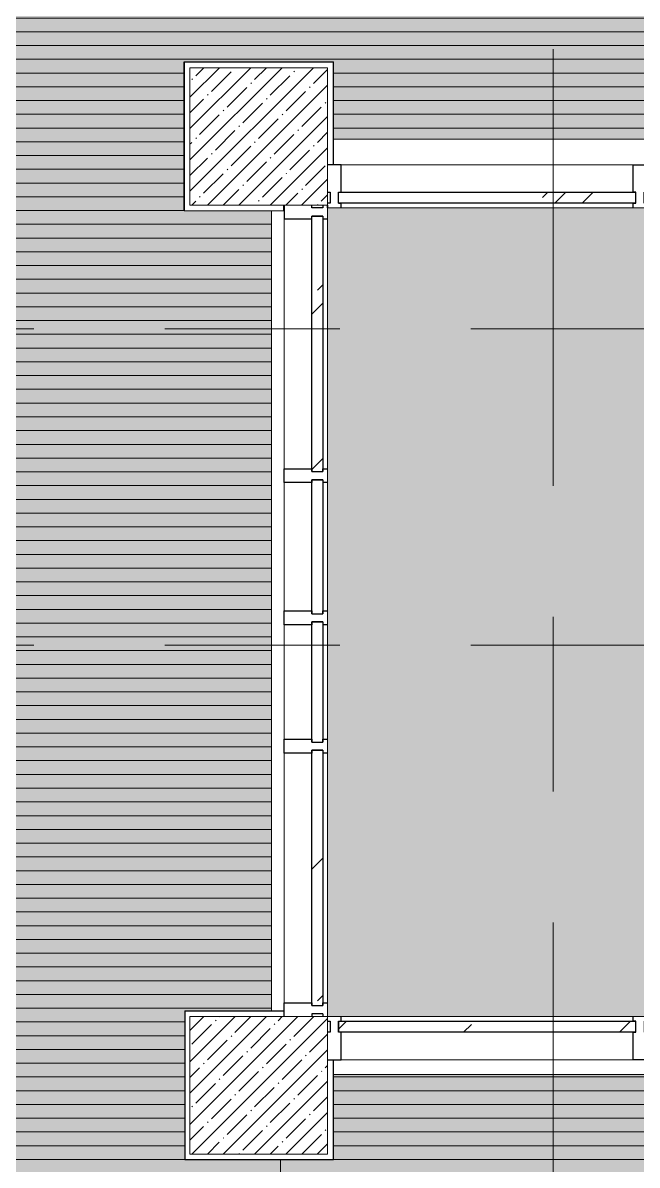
# Model space of a CAD drawing. Header units: millimetres. Extents: x 35224 to 234359, y -8553 to 29000.
# Drawn here: x 72933 to 75164, y 15110 to 19263 of the extents above; entities that cross this region are included whole.
import ezdxf

# ---------------------------------------------------------------- set-up
doc = ezdxf.new("R2010")
doc.units = ezdxf.units.MM
doc.linetypes.add('ADSK_Штрих_ш2 п1', pattern=[300, 200, -100])
doc.linetypes.add('Осевая', pattern=[3175, 635, -476.25, 1587.5, -476.25])
doc.layers.add('A-CLNG-1', color=7, linetype='Continuous', lineweight=9, true_color=0xc0c0c0)
doc.layers.add('A-DETL-GENF-1', color=7, linetype='Continuous', lineweight=9, true_color=0xfafafa)
for name, color, linetype, lineweight in [('A-CLNG-PATT', 7, 'Continuous', 9), ('A-DETL', 7, 'Continuous', 9), ('A-DETL-1', 7, 'ADSK_Штрих_ш2 п1', 9), ('A-GLAZ-CURT', 7, 'Continuous', 9), ('A-GLAZ-CURT-1', 7, 'Continuous', 25), ('A-GLAZ-CWMG', 7, 'Continuous', 9), ('A-GLAZ-CWMG-1', 7, 'Continuous', 25), ('I-WALL', 7, 'Continuous', 9), ('S-COLS', 7, 'Continuous', 9), ('Оси-2', 7, 'Осевая', 9)]:
    doc.layers.add(name, color=color, linetype=linetype, lineweight=lineweight)
doc.layers.add('A-CLNG-PATT-1', color=7, linetype='Continuous', lineweight=9, transparency=1)

# ---------------------------------------------------------------- blocks, each defined once
blk = doc.blocks.new('BSC_Колонна _Прямоугольная - 500х500-V23-План расстановки осветительного оборудования 3 этажа в осях 12-23')
at = {"layer": 'S-COLS'}
h = blk.add_hatch(dxfattribs=at)
h.set_pattern_fill('FP_18', color=256, style=0, pattern_type=2)
h.set_pattern_definition([(45, (-73790, -15400), (-57.02463, 57.02463), []), (45, (-73732.975, -15400), (-57.02463, 57.02463), [100.806, -20.161, 3.353, -16.808])])
h.paths.add_polyline_path([(-250, -250), (250, -250), (250, 250), (-250, 250), (-250, -121.4)])
for p, q in [((250, 250), (-250, 250)), ((-250, 250), (-250, -250)), ((250, -250), (250, 250)), ((-250, -250), (250, -250))]:
    blk.add_line(p, q, dxfattribs=at)
blk = doc.blocks.new('Системная панель - Стекло - 40мм-V25-План расстановки осветительного оборудования 3 этажа в осях 12-23')
at = {"layer": 'A-GLAZ-CURT'}
h = blk.add_hatch(dxfattribs=at)
h.set_pattern_fill('FP_20', color=256, style=0, pattern_type=2)
h.set_pattern_definition([(135, (17995.83, -74123), (-282.8427, -282.8427), [200, -600]), (135, (18095.83, -74323), (-282.8427, -282.8427), [600, -200]), (135, (18195.83, -73923), (-282.8427, -282.8427), [200, -600])])
h.paths.add_polyline_path([(464.2, 0), (-464.2, 0), (-464.2, -40), (464.2, -40)])
at = {"layer": 'A-GLAZ-CURT-1'}
for p, q in [((-464.2, 0), (464.2, 0)), ((-464.2, -40), (-464.2, 0)), ((464.2, -40), (-464.2, -40)), ((464.2, -40), (464.2, 0))]:
    blk.add_line(p, q, dxfattribs=at)
blk = doc.blocks.new('Системная панель - Стекло - 40мм-V26-План расстановки осветительного оборудования 3 этажа в осях 12-23')
at = {"layer": 'A-GLAZ-CURT-1'}
for p, q in [((-243.3, 0), (243.3, 0)), ((-243.3, -40), (-243.3, 0)), ((243.3, -40), (-243.3, -40)), ((243.3, -40), (243.3, 0))]:
    blk.add_line(p, q, dxfattribs=at)
blk = doc.blocks.new('Прямоугольный импост - Импост структурный с накладкой - 160мм Темный-31239203-План расстановки осветительного оборудования 3 этажа в осях 12-23')
at = {"layer": 'A-GLAZ-CWMG-1'}
for p, q in [((0, 140), (-50, 140)), ((-50, 140), (-50, 40)), ((-50, 40), (-40, 40)), ((-40, 0), (-50, 0)), ((-50, 0), (-50, -17)), ((-40, 40), (-40, 0)), ((-10, 0), (-10, 40)), ((-10, 40), (0, 40)), ((-10, 0), (0, 0))]:
    blk.add_line(p, q, dxfattribs=at)
blk = doc.blocks.new('Прямоугольный импост - Импост структурный с накладкой - 160мм Темный-31239204-План расстановки осветительного оборудования 3 этажа в осях 12-23')
at = {"layer": 'A-GLAZ-CWMG-1'}
for p, q in [((0, 140), (-50, 140)), ((-50, 140), (-50, 40)), ((-50, 40), (-40, 40)), ((-40, 0), (-40, 40)), ((-10, 0), (-10, 40)), ((-10, 40), (0, 40)), ((0, 0), (-10, 0)), ((-40, 0), (-50, 0)), ((-50, 0), (-50, -17)), ((-10, -17), (0, -17))]:
    blk.add_line(p, q, dxfattribs=at)
blk = doc.blocks.new('Прямоугольный импост - Импост структурный с накладкой - 160мм Темный-31239178-План расстановки осветительного оборудования 3 этажа в осях 12-23')
at = {"layer": 'A-GLAZ-CWMG'}
blk.add_line((73883, 18550), (73883, 17641.7), dxfattribs=at)
blk = doc.blocks.new('Прямоугольный импост - Импост структурный с накладкой - 160мм Темный-31239179-План расстановки осветительного оборудования 3 этажа в осях 12-23')
at = {"layer": 'A-GLAZ-CWMG'}
blk.add_line((73883, 17591.7), (73883, 17125), dxfattribs=at)
blk = doc.blocks.new('Прямоугольный импост - Импост структурный с накладкой - 160мм Темный-31239181-План расстановки осветительного оборудования 3 этажа в осях 12-23')
at = {"layer": 'A-GLAZ-CWMG-1'}
for p, q in [((25, 140), (-25, 140)), ((-25, 140), (-25, 40)), ((25, 40), (25, 140)), ((-25, 40), (-15, 40)), ((-15, 0), (-25, 0)), ((-25, 0), (-25, -17)), ((-15, 40), (-15, 0)), ((15, 0), (15, 40)), ((15, 40), (25, 40)), ((15, 0), (25, 0)), ((25, -17), (25, 0))]:
    blk.add_line(p, q, dxfattribs=at)
blk = doc.blocks.new('BSC_Колонна _Прямоугольная - 500х500-V29-План расстановки осветительного оборудования 3 этажа в осях 12-23')
at = {"layer": 'S-COLS'}
h = blk.add_hatch(dxfattribs=at)
h.set_pattern_fill('FP_22', color=256, style=0, pattern_type=2)
h.set_pattern_definition([(45, (-73790, -18850), (-57.02463, 57.02463), []), (45, (-73732.975, -18850), (-57.02463, 57.02463), [100.806, -20.161, 3.353, -16.808])])
h.paths.add_polyline_path([(-250, -250), (250, -250), (250, 250), (-250, 250), (-250, -115.6)])
for p, q in [((250, 250), (-250, 250)), ((-250, 250), (-250, -250)), ((250, -250), (250, 250)), ((-250, -250), (250, -250))]:
    blk.add_line(p, q, dxfattribs=at)
blk = doc.blocks.new('Системная панель - Стекло - 40мм-24234969-План расстановки осветительного оборудования 3 этажа в осях 12-23')
at = {"layer": 'A-GLAZ-CURT'}
h = blk.add_hatch(dxfattribs=at)
h.set_pattern_fill('FP_26', color=256, style=0, pattern_type=2)
h.set_pattern_definition([(45, (-74720, -18507), (-282.8427, 282.8427), [200, -600]), (45, (-74920, -18607), (-282.8427, 282.8427), [600, -200]), (45, (-74520, -18707), (-282.8427, 282.8427), [200, -600])])
h.paths.add_polyline_path([(-540, 0), (540, 0), (540, 40), (-540, 40)])
at = {"layer": 'A-GLAZ-CURT-1'}
for p, q in [((-540, 40), (540, 40)), ((-540, 0), (-540, 40)), ((540, 0), (-540, 0)), ((540, 0), (540, 40))]:
    blk.add_line(p, q, dxfattribs=at)
blk = doc.blocks.new('Прямоугольный импост - Импост структурный с накладкой - 160мм-23562401-План расстановки осветительного оборудования 3 этажа в осях 12-23')
at = {"layer": 'A-GLAZ-CWMG'}
blk.add_line((75150, 18747), (74090, 18747), dxfattribs=at)
blk = doc.blocks.new('Прямоугольный импост - Импост структурный с накладкой - 160мм-23618923-План расстановки осветительного оборудования 3 этажа в осях 12-23')
at = {"layer": 'A-GLAZ-CWMG-1'}
for p, q in [((-50, 17), (-50, 0)), ((-40, 0), (-50, 0)), ((-40, 0), (-40, -40)), ((-10, -40), (-10, 0)), ((-10, 0), (0, 0)), ((0, 7), (0, 17)), ((-40, -40), (-50, -40)), ((-50, -40), (-50, -140)), ((0, -40), (-10, -40)), ((-50, -140), (0, -140))]:
    blk.add_line(p, q, dxfattribs=at)
blk = doc.blocks.new('Системная панель - Стекло - 40мм-30335137-План расстановки осветительного оборудования 3 этажа в осях 12-23')
at = {"layer": 'A-GLAZ-CURT'}
h = blk.add_hatch(dxfattribs=at)
h.set_pattern_fill('FP_28', color=256, style=0, pattern_type=2)
h.set_pattern_definition([(45, (-74720, -15533), (-282.8427, 282.8427), [200, -600]), (45, (-74920, -15633), (-282.8427, 282.8427), [600, -200]), (45, (-74520, -15733), (-282.8427, 282.8427), [200, -600])])
h.paths.add_polyline_path([(540, -40), (540, 0), (-540, 0), (-540, -40), (54.5, -40)])
at = {"layer": 'A-GLAZ-CURT-1'}
for p, q in [((-540, 0), (540, 0)), ((-540, -40), (-540, 0)), ((540, -40), (540, 0)), ((540, -40), (-540, -40))]:
    blk.add_line(p, q, dxfattribs=at)
blk = doc.blocks.new('Прямоугольный импост - Импост структурный с накладкой - 160мм-23562329-План расстановки осветительного оборудования 3 этажа в осях 12-23')
at = {"layer": 'A-GLAZ-CWMG'}
blk.add_line((75150, 15493), (74090, 15493), dxfattribs=at)
blk = doc.blocks.new('Прямоугольный импост - Импост структурный с накладкой - 160мм-30335139-План расстановки осветительного оборудования 3 этажа в осях 12-23')
at = {"layer": 'A-GLAZ-CWMG-1'}
for p, q in [((0, 140), (-50, 140)), ((-50, 140), (-50, 40)), ((-50, 40), (-40, 40)), ((-40, 0), (-40, 40)), ((-10, 0), (-10, 40)), ((-10, 40), (0, 40)), ((0, 0), (-10, 0)), ((-40, 0), (-50, 0)), ((-50, 0), (-50, -17))]:
    blk.add_line(p, q, dxfattribs=at)
blk = doc.blocks.new('Прямоугольный импост - Импост структурный с накладкой - 160мм-23618920-План расстановки осветительного оборудования 3 этажа в осях 12-23')
at = {"layer": 'A-GLAZ-CWMG-1'}
for p, q in [((-25, 17), (-25, 0)), ((-25, 0), (-15, 0)), ((-15, 0), (-15, -40)), ((15, 0), (25, 0)), ((15, 0), (15, -40)), ((25, 0), (25, 17)), ((-15, -40), (-25, -40)), ((-25, -40), (-25, -140)), ((25, -40), (15, -40)), ((25, -140), (25, -40)), ((-25, -140), (25, -140))]:
    blk.add_line(p, q, dxfattribs=at)
blk = doc.blocks.new('Прямоугольный импост - Импост структурный с накладкой - 160мм-30335136-План расстановки осветительного оборудования 3 этажа в осях 12-23')
at = {"layer": 'A-GLAZ-CWMG-1'}
for p, q in [((25, 140), (-25, 140)), ((-25, 140), (-25, 40)), ((25, 40), (25, 140)), ((-25, 40), (-15, 40)), ((-15, 0), (-25, 0)), ((-25, 0), (-25, -17)), ((-15, 40), (-15, 0)), ((15, 0), (15, 40)), ((15, 40), (25, 40)), ((15, 0), (25, 0)), ((25, -17), (25, 0))]:
    blk.add_line(p, q, dxfattribs=at)
blk = doc.blocks.new('Системная панель - Стекло - 40мм-V47-План расстановки осветительного оборудования 3 этажа в осях 12-23')
at = {"layer": 'A-GLAZ-CURT'}
h = blk.add_hatch(dxfattribs=at)
h.set_pattern_fill('FP_44', color=256, style=0, pattern_type=2)
h.set_pattern_definition([(135, (16054.17, -74123), (-282.8427, -282.8427), [200, -600]), (135, (16154.17, -74323), (-282.8427, -282.8427), [600, -200]), (135, (16254.17, -73923), (-282.8427, -282.8427), [200, -600])])
h.paths.add_polyline_path([(464.2, -40), (464.2, 0), (-464.2, 0), (-464.2, -40), (11.6, -40)])
at = {"layer": 'A-GLAZ-CURT-1'}
for p, q in [((-464.2, 0), (464.2, 0)), ((-464.2, -40), (-464.2, 0)), ((464.2, -40), (464.2, 0)), ((464.2, -40), (-464.2, -40))]:
    blk.add_line(p, q, dxfattribs=at)
blk = doc.blocks.new('Системная панель - Стекло - 40мм-V48-План расстановки осветительного оборудования 3 этажа в осях 12-23')
at = {"layer": 'A-GLAZ-CURT'}
h = blk.add_hatch(dxfattribs=at)
h.set_pattern_fill('FP_45', color=256, style=0, pattern_type=2)
h.set_pattern_definition([(135, (16766.67, -74123), (-282.8427, -282.8427), [200, -600]), (135, (16866.67, -74323), (-282.8427, -282.8427), [600, -200]), (135, (16966.67, -73923), (-282.8427, -282.8427), [200, -600])])
h.paths.add_polyline_path([(218.3, -40), (218.3, 0), (-218.3, 0), (-218.3, -40), (-139.9, -40)])
at = {"layer": 'A-GLAZ-CURT-1'}
for p, q in [((-218.3, 0), (218.3, 0)), ((-218.3, -40), (-218.3, 0)), ((218.3, -40), (218.3, 0)), ((218.3, -40), (-218.3, -40))]:
    blk.add_line(p, q, dxfattribs=at)
blk = doc.blocks.new('Прямоугольный импост - Импост структурный с накладкой - 160мм Темный-31239184-План расстановки осветительного оборудования 3 этажа в осях 12-23')
at = {"layer": 'A-GLAZ-CWMG'}
blk.add_line((73883, 17075), (73883, 16658.3), dxfattribs=at)

msp = doc.modelspace()

# ---------------------------------------------------------------- hatches: boundary and pattern name
at = {"layer": 'A-CLNG-PATT'}
h = msp.add_hatch(dxfattribs=at)
h.set_pattern_fill('FP_54', color=256, style=0, pattern_type=2)
h.set_pattern_definition([(180, (75779.226, 21830.566), (-6e-15, -50), [])])
h.paths.add_polyline_path([(83397.5, 11600), (83536, 11600), (83536, 11623.8), (83503.9, 11623.8), (83503.9, 12370.3), (84436, 12370.3), (84436, 12546), (84166.5, 12546), (84166.5, 12540), (84103.5, 12540), (84103.5, 12603), (84109.5, 12603), (84109.5, 12546), (84150, 12546), (84149.7, 12573.8), (84132, 12573.8), (84132.3, 13341.8), (84150, 13341.8), (84148.8, 13369.6), (84109.5, 13369.6), (84109.5, 13312.6), (84103.5, 13312.6), (84103.5, 13375.6), (84166.5, 13375.6), (84166.5, 13369.6), (84436, 13369.6), (84436, 15073.2), (84324.5, 15129), (84179, 15129), (84179, 15440), (79101, 15440), (79101, 15129), (78559, 15129), (78559, 15440), (74061, 15440), (74061, 15129), (73522, 15129), (73522, 15671), (73836, 15671), (73836, 18579), (73519, 18579), (73519, 19121), (74061, 19121), (74061, 18840), (78559, 18840), (78559, 19121), (79101, 19121), (79101, 18840), (84179, 18840), (84179, 19121), (84236, 19121), (84236, 22679), (83004, 22679), (83004, 26600), (81171, 26600), (81171, 26579), (80629, 26579), (80629, 26600), (77271, 26600), (77271, 26579), (76729, 26579), (76729, 26600), (74061, 26600), (74061, 26579), (73519, 26579), (73519, 26600), (70831, 26600), (70831, 26579), (70289, 26579), (70289, 26600), (66868.6, 26599.5), (66868.6, 13621), (68671, 13621), (68671, 11900), (70289, 11900), (70289, 12221), (70831, 12221), (70831, 11900), (73519, 11900), (73519, 12321), (79921, 12321), (79921, 12100), (79936, 12100), (79936, 11600), (81943.7, 11600)])
h.paths.add_polyline_path([(84150, 12609), (84231, 12609), (84231, 13306.6), (84150, 13306.6), (84150, 12686.7)])
h.paths.add_polyline_path([(84301, 12609), (84301, 13306.6), (84249, 13306.6), (84249, 12609)])
h.paths.add_polyline_path([(84319, 12609), (84371, 12609), (84371, 13306.6), (84319, 13306.6), (84319, 12686.7)])
h.paths.add_polyline_path([(84389, 12609), (84436, 12609), (84436, 13306.6), (84389, 13306.6), (84389, 12686.7)])
h.paths.add_polyline_path([(70290, 15130), (70290, 15670), (70830, 15670), (70830, 15130), (70313, 15130)])
h.paths.add_polyline_path([(70313, 20630), (70290, 20630), (70290, 21170), (70830, 21170), (70830, 20630)])
h.paths.add_polyline_path([(81170, 22680), (80630, 22680), (80630, 23220), (81170, 23220), (81170, 23054.3)])
h.paths.add_polyline_path([(77270, 22680), (76730, 22680), (76730, 23220), (77270, 23220), (77270, 23054.3)])
h.paths.add_polyline_path([(73520, 22680), (73520, 23220), (74060, 23220), (74060, 22680)])
h.paths.add_polyline_path([(70830, 22680), (70290, 22680), (70290, 23220), (70830, 23220)])
at = {"layer": 'A-CLNG-PATT-1'}
h = msp.add_hatch(color=256, dxfattribs=at)
h.paths.add_polyline_path([(83397.5, 11600), (83536, 11600), (83536, 11623.8), (83503.9, 11623.8), (83503.9, 12370.3), (84436, 12370.3), (84436, 12546), (84166.5, 12546), (84166.5, 12540), (84103.5, 12540), (84103.5, 12603), (84109.5, 12603), (84109.5, 12546), (84150, 12546), (84149.7, 12573.8), (84132, 12573.8), (84132.3, 13341.8), (84150, 13341.8), (84148.8, 13369.6), (84109.5, 13369.6), (84109.5, 13312.6), (84103.5, 13312.6), (84103.5, 13375.6), (84166.5, 13375.6), (84166.5, 13369.6), (84436, 13369.6), (84436, 15073.2), (84324.5, 15129), (84178, 15129), (84178, 15440), (79100, 15440), (79100, 15129), (78558, 15129), (78558, 15440), (74060, 15440), (74060, 15129), (73521, 15130), (73522, 15671), (73836, 15671.1), (73836, 18579), (73518, 18579.8), (73519, 19121), (74060, 19121), (74061, 18840), (78558, 18840.1), (78559, 19121), (79100, 19121), (79101, 18840), (84178, 18840), (84179, 19121), (84236, 19121), (84236, 22679), (83003, 22680), (83003, 26600), (81170, 26600), (81170, 26579), (80628, 26579), (80628, 26600), (77270, 26600), (77270, 26579), (76728, 26579), (76728, 26600), (74060, 26600), (74060, 26579), (73518, 26579), (73518, 26600), (70830, 26600), (70830, 26579), (70288, 26579), (70288, 26600), (66868.6, 26599.5), (66868.6, 13621), (68670, 13621), (68671, 11920), (70288, 11920), (70289, 12221), (70830, 12221), (70831, 11920), (73518, 11920), (73519, 12321), (79920, 12320), (79921, 12100), (79936, 12100), (79936, 11600), (81943.7, 11600)])
h.paths.add_polyline_path([(84150, 12609), (84231, 12609), (84231, 13306.6), (84150, 13306.6), (84150, 12686.7)])
h.paths.add_polyline_path([(84249, 12609), (84301, 12609), (84301, 13306.6), (84249, 13306.6), (84249, 12686.7)])
h.paths.add_polyline_path([(84319, 12609), (84371, 12609), (84371, 13306.6), (84319, 13306.6), (84319, 12686.7)])
h.paths.add_polyline_path([(84389, 12609), (84436, 12609), (84436, 13306.6), (84389, 13306.6), (84389, 12686.7)])
h.paths.add_polyline_path([(70290, 15130), (70289, 15130), (70290, 15670), (70829, 15668.9), (70829, 15130), (70313, 15130)])
h.paths.add_polyline_path([(70289, 20630), (70290, 21170), (70829, 21169.4), (70829, 20630), (70290, 20630)])
h.paths.add_polyline_path([(80630, 22680), (80629, 22680.2), (80630, 23220), (81169, 23220), (81169, 22680)])
h.paths.add_polyline_path([(76730, 22680), (76729, 22680), (76730, 23220), (77269, 23220), (77269, 22680)])
h.paths.add_polyline_path([(73520, 22680), (73519, 22680), (73520, 23220), (74059, 23220), (74059, 22680)])
h.paths.add_polyline_path([(70313, 22680), (70289, 22681.1), (70290, 23220), (70829, 23220), (70829, 22680)])
at = {"layer": 'A-DETL-GENF-1'}
h = msp.add_hatch(color=256, dxfattribs=at)
h.paths.add_polyline_path([(79036, -258), (84829.7, -258), (84829.7, 3300), (75858, 3300), (75858, -258), (76128.3, -258)])
h.paths.add_polyline_path([(41910, 15358), (41910, 23858), (38510, 23858), (38510, 23799.7), (38742.7, 23799.7), (38742.7, 15358), (41236.2, 15358)])
h.paths.add_polyline_path([(74674.5, 15650), (84500.7, 15650), (84500.7, 18590), (74040, 18590), (74040, 15650)])

# ---------------------------------------------------------------- linework, layer by layer
at = {"layer": 'A-CLNG-1'}
for p, q in [((73518, 18579.8), (73518, 19121)), ((74060, 19121), (73519, 19121)), ((74060, 19121), (74060, 18840)), ((74061, 18840), (74061, 19121)), ((78559, 18840), (74061, 18840)), ((73836, 18579), (73519, 18579)), ((73836, 15671), (73836, 18579)), ((73521, 15129.2), (73521, 15671)), ((73522, 15671), (73836, 15671)), ((74060, 15440), (74060, 15129)), ((74061, 15129), (74061, 15440)), ((74061, 15440), (78559, 15440)), ((73522, 15129), (74060, 15129))]:
    msp.add_line(p, q, dxfattribs=at)
at = {"layer": 'A-DETL'}
for p, q in [((84500.7, 18590), (74040, 18590)), ((74040, 18590), (74040, 15650)), ((74040, 15650), (84500.7, 15650))]:
    msp.add_line(p, q, dxfattribs=at)
at = {"layer": 'A-DETL-1'}
msp.add_line((73868.6, 15130), (73868.6, 12630), dxfattribs=at)
at = {"layer": 'I-WALL'}
for p, q in [((73519, 18579), (73519, 19121)), ((73520, 19120), (74060, 19120)), ((73520, 18580), (73520, 19120)), ((74060, 19121), (74061, 19121)), ((74060, 18840), (74060, 18747)), ((74061, 18840), (74061, 18747)), ((73520, 18580), (73883, 18580)), ((73883, 18579), (73836, 18579)), ((73880, 18600), (73880, 18580)), ((73522, 15129), (73522, 15671)), ((73523, 15670), (73883, 15670)), ((73523, 15130), (73523, 15670)), ((73836, 15671), (73883, 15671)), ((74060, 15493), (74060, 15440)), ((74061, 15493), (74061, 15440)), ((74060, 15130), (73522, 15130)), ((74061, 15129), (74060, 15129))]:
    msp.add_line(p, q, dxfattribs=at)
at = {"layer": 'Оси-2'}
for p, q in [((74860, 593.7), (74860, 25434.4)), ((38524.2, 18150), (82250, 18150)), ((38524.2, 17000), (82250, 17000))]:
    msp.add_line(p, q, dxfattribs=at)

# ---------------------------------------------------------------- block references
at = {"layer": 'A-GLAZ-CURT-1'}
for name, p in [('Системная панель - Стекло - 40мм-24234969-План расстановки осветительного оборудования 3 этажа в осях 12-23', (74620, 18607)), ('Системная панель - Стекло - 40мм-30335137-План расстановки осветительного оборудования 3 этажа в осях 12-23', (74620, 15633))]:
    msp.add_blockref(name, p, dxfattribs=at)
at = {"layer": 'A-GLAZ-CURT-1', "rotation": 269.9999999999998}
for name, p in [('Системная панель - Стекло - 40мм-V25-План расстановки осветительного оборудования 3 этажа в осях 12-23', (74023, 18095.8)), ('Системная панель - Стекло - 40мм-V26-План расстановки осветительного оборудования 3 этажа в осях 12-23', (74023, 17358.3)), ('Системная панель - Стекло - 40мм-V48-План расстановки осветительного оборудования 3 этажа в осях 12-23', (74023, 16866.7)), ('Системная панель - Стекло - 40мм-V47-План расстановки осветительного оборудования 3 этажа в осях 12-23', (74023, 16154.2))]:
    msp.add_blockref(name, p, dxfattribs=at)
at = {"layer": 'A-GLAZ-CWMG'}
for name, p, rotation in [('Прямоугольный импост - Импост структурный с накладкой - 160мм-23618923-План расстановки осветительного оборудования 3 этажа в осях 12-23', (74040, 18607), 180), ('Прямоугольный импост - Импост структурный с накладкой - 160мм Темный-31239204-План расстановки осветительного оборудования 3 этажа в осях 12-23', (74023, 18600), 89.99999999999984), ('Прямоугольный импост - Импост структурный с накладкой - 160мм-30335139-План расстановки осветительного оборудования 3 этажа в осях 12-23', (74040, 15633), 180)]:
    msp.add_blockref(name, p, dxfattribs=dict(at, rotation=rotation))
for name, p in [('Прямоугольный импост - Импост структурный с накладкой - 160мм-23562401-План расстановки осветительного оборудования 3 этажа в осях 12-23', (0, 0)), ('Прямоугольный импост - Импост структурный с накладкой - 160мм Темный-31239178-План расстановки осветительного оборудования 3 этажа в осях 12-23', (0, 0)), ('Прямоугольный импост - Импост структурный с накладкой - 160мм Темный-31239179-План расстановки осветительного оборудования 3 этажа в осях 12-23', (0, 0)), ('Прямоугольный импост - Импост структурный с накладкой - 160мм Темный-31239184-План расстановки осветительного оборудования 3 этажа в осях 12-23', (0, 0)), ('Прямоугольный импост - Импост структурный с накладкой - 160мм Темный-31239178-План расстановки осветительного оборудования 3 этажа в осях 12-23', (0, -1941.7)), ('Прямоугольный импост - Импост структурный с накладкой - 160мм-23562329-План расстановки осветительного оборудования 3 этажа в осях 12-23', (0, 0))]:
    msp.add_blockref(name, p, dxfattribs=at)
at = {"layer": 'A-GLAZ-CWMG-1', "extrusion": (0, 0, -1)}
for name, p, rotation in [('Прямоугольный импост - Импост структурный с накладкой - 160мм-23618920-План расстановки осветительного оборудования 3 этажа в осях 12-23', (-75175, 18607), 180), ('Прямоугольный импост - Импост структурный с накладкой - 160мм Темный-31239181-План расстановки осветительного оборудования 3 этажа в осях 12-23', (-74023, 17616.7), 270.0000000000002), ('Прямоугольный импост - Импост структурный с накладкой - 160мм Темный-31239181-План расстановки осветительного оборудования 3 этажа в осях 12-23', (-74023, 17100), 270.0000000000002), ('Прямоугольный импост - Импост структурный с накладкой - 160мм Темный-31239181-План расстановки осветительного оборудования 3 этажа в осях 12-23', (-74023, 16633.3), 270.0000000000002), ('Прямоугольный импост - Импост структурный с накладкой - 160мм Темный-31239203-План расстановки осветительного оборудования 3 этажа в осях 12-23', (-74023, 15650), 270.0000000000002), ('Прямоугольный импост - Импост структурный с накладкой - 160мм-30335136-План расстановки осветительного оборудования 3 этажа в осях 12-23', (-75175, 15633), 180)]:
    msp.add_blockref(name, p, dxfattribs=dict(at, rotation=rotation))
at = {"layer": 'S-COLS'}
for name, p in [('BSC_Колонна _Прямоугольная - 500х500-V29-План расстановки осветительного оборудования 3 этажа в осях 12-23', (73790, 18850)), ('BSC_Колонна _Прямоугольная - 500х500-V23-План расстановки осветительного оборудования 3 этажа в осях 12-23', (73790, 15400))]:
    msp.add_blockref(name, p, dxfattribs=at)

doc.saveas('drawing.dxf')
